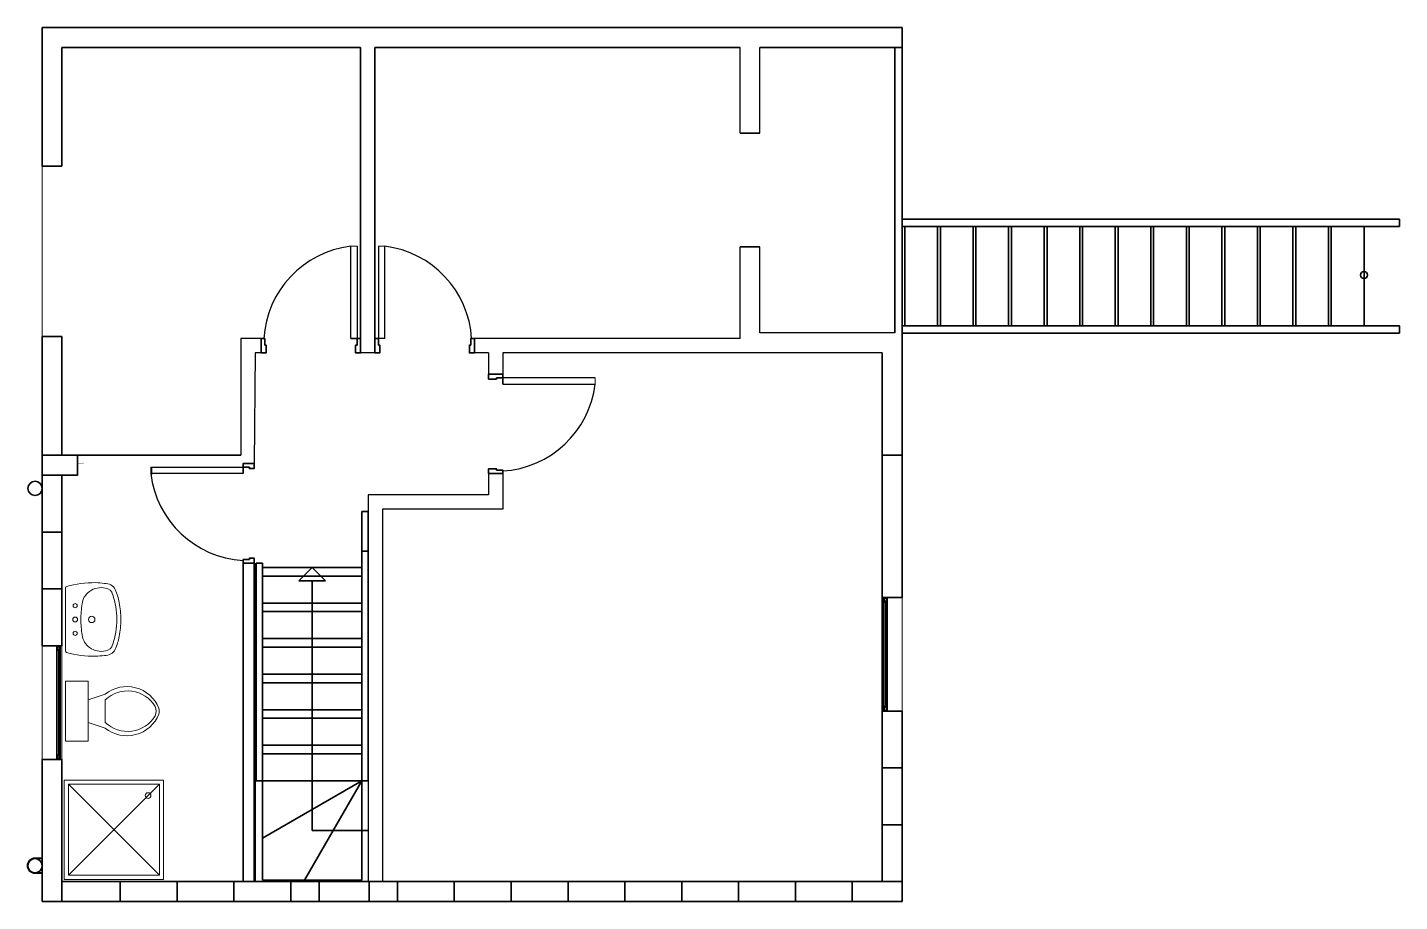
# Model space of a CAD drawing. Header units: inches. Extents: x -12916 to -2478, y -355 to 4961.
# Drawn here: x -3455 to -2490, y 3157 to 3772 of the extents above; entities that cross this region are included whole.
import ezdxf

# ---------------------------------------------------------------- set-up
doc = ezdxf.new("R2010")
doc.units = ezdxf.units.IN
doc.header["$MEASUREMENT"] = 0
for name, color, linetype, lineweight in [('A-DOOR-FULL', 4, 'Continuous', 25), ('A-ELEV-PATT', 8, 'Continuous', 18), ('A-FLOR-LEVL', 7, 'Continuous', 35), ('A-FLOR-PATT', 8, 'Continuous', 18), ('A-FURN', 8, 'Continuous', 18), ('A-GLAZ-FULL', 4, 'Continuous', 25), ('A-WALL-FULL', 7, 'Continuous', 35)]:
    doc.layers.add(name, color=color, linetype=linetype, lineweight=lineweight)

msp = doc.modelspace()

# ---------------------------------------------------------------- hatches: boundary and pattern name
at = {"layer": 'A-FLOR-PATT'}
for points in [[(-2850.346, 3369.129), (-2850.096, 3369.129), (-2850.096, 3370.796), (-2852.721, 3370.796), (-2852.721, 3369.129), (-2852.471, 3369.129), (-2852.471, 3370.546), (-2850.346, 3370.546)], [(-3434.096, 3334.973), (-3434.346, 3334.973), (-3434.346, 3336.64), (-3431.721, 3336.64), (-3431.721, 3334.973), (-3431.971, 3334.973), (-3431.971, 3336.39), (-3434.096, 3336.39)], [(-3434.346, 3336.634), (-3431.721, 3336.634), (-3431.721, 3334.968), (-3431.971, 3334.968), (-3431.971, 3336.384), (-3434.096, 3336.384), (-3434.096, 3334.968), (-3434.346, 3334.968)], [(-3434.346, 3336.634), (-3431.721, 3336.634), (-3431.721, 3334.968), (-3431.971, 3334.968), (-3431.971, 3336.384), (-3434.096, 3336.384), (-3434.096, 3334.968), (-3434.346, 3334.968)], [(-3434.346, 3336.634), (-3431.721, 3336.634), (-3431.721, 3334.968), (-3431.971, 3334.968), (-3431.971, 3336.384), (-3434.096, 3336.384), (-3434.096, 3334.968), (-3434.346, 3334.968)], [(-2850.346, 3292.306), (-2850.096, 3292.306), (-2850.096, 3290.64), (-2852.721, 3290.64), (-2852.721, 3292.306), (-2852.471, 3292.306), (-2852.471, 3290.89), (-2850.346, 3290.89)], [(-3434.096, 3258.25), (-3434.346, 3258.25), (-3434.346, 3256.584), (-3431.721, 3256.584), (-3431.721, 3258.25), (-3431.971, 3258.25), (-3431.971, 3256.834), (-3434.096, 3256.834)], [(-3434.346, 3256.584), (-3431.721, 3256.584), (-3431.721, 3258.25), (-3431.971, 3258.25), (-3431.971, 3256.834), (-3434.096, 3256.834), (-3434.096, 3258.25), (-3434.346, 3258.25)], [(-3434.346, 3256.584), (-3431.721, 3256.584), (-3431.721, 3258.25), (-3431.971, 3258.25), (-3431.971, 3256.834), (-3434.096, 3256.834), (-3434.096, 3258.25), (-3434.346, 3258.25)], [(-3434.346, 3256.584), (-3431.721, 3256.584), (-3431.721, 3258.25), (-3431.971, 3258.25), (-3431.971, 3256.834), (-3434.096, 3256.834), (-3434.096, 3258.25), (-3434.346, 3258.25)]]:
    msp.add_hatch(color=256, dxfattribs=at).paths.add_polyline_path(points)

# ---------------------------------------------------------------- linework, layer by layer
for p, q in [((-2953.713, 3697.171), (-2953.713, 3757.64)), ((-2939.713, 3697.171), (-2939.713, 3757.64)), ((-2953.713, 3552.703), (-2953.713, 3617.171)), ((-2939.713, 3556.703), (-2939.713, 3617.171)), ((-3304.921, 3552.703), (-3304.921, 3470.652)), ((-3288.121, 3552.703), (-3304.921, 3552.703)), ((-3220.621, 3552.703), (-3227.621, 3552.703)), ((-3203.621, 3552.703), (-3210.621, 3552.703)), ((-2953.713, 3552.703), (-3143.121, 3552.703)), ((-2844.721, 3556.703), (-2939.713, 3556.703)), ((-3294.921, 3542.703), (-3295.621, 3464.752)), ((-3290.621, 3542.703), (-3294.921, 3542.703)), ((-3210.621, 3542.703), (-3220.621, 3542.703)), ((-3130.621, 3542.703), (-3140.621, 3542.703)), ((-3130.621, 3542.703), (-3130.621, 3527.703)), ((-2853.721, 3542.703), (-3120.621, 3542.703)), ((-3120.621, 3542.703), (-3120.621, 3525.203)), ((-3120.621, 3527.703), (-3130.621, 3527.703)), ((-3120.621, 3457.703), (-3130.621, 3457.703)), ((-3130.621, 3457.703), (-3130.621, 3442.703)), ((-3120.621, 3460.203), (-3120.621, 3432.703)), ((-3130.621, 3442.703), (-3215.221, 3442.703)), ((-3215.221, 3442.703), (-3215.221, 3170.64)), ((-3205.221, 3432.703), (-3205.221, 3170.64)), ((-3120.621, 3432.703), (-3205.221, 3432.703))]:
    msp.add_line(p, q)
at = {"layer": 'A-DOOR-FULL'}
for p, q in [((-3227.621, 3552.703), (-3227.621, 3617.703)), ((-3223.121, 3617.703), (-3223.121, 3552.703)), ((-3208.121, 3617.703), (-3208.121, 3552.703)), ((-3203.621, 3552.703), (-3203.621, 3617.703)), ((-3223.121, 3552.703), (-3227.621, 3552.703)), ((-3227.621, 3552.703), (-3223.121, 3552.703)), ((-3120.621, 3525.203), (-3120.621, 3520.703)), ((-3120.621, 3520.703), (-3120.621, 3525.203)), ((-3055.621, 3525.203), (-3120.621, 3525.203)), ((-3120.621, 3520.703), (-3055.621, 3520.703)), ((-3368.321, 3462.252), (-3303.321, 3462.252)), ((-3303.321, 3457.752), (-3368.321, 3457.752)), ((-3303.321, 3462.252), (-3303.321, 3457.752)), ((-3303.321, 3457.752), (-3303.321, 3462.252))]:
    msp.add_line(p, q, dxfattribs=at)
for centre, start, end in [((-3219.217, 3548.586), 96.932779, 176.610161), ((-3212.026, 3548.586), 3.389839, 83.067221), ((-3124.738, 3529.107), 273.38984, 353.067221), ((-3299.204, 3466.156), 186.932779, 266.610161)]:
    msp.add_arc(centre, 69.626, start, end, dxfattribs=at)
at = {"layer": 'A-ELEV-PATT'}
for p, q in [((-3444.721, 3554.14), (-3444.721, 3674.14)), ((-2839.721, 3370.64), (-2839.721, 3290.64)), ((-3444.721, 3336.64), (-3444.721, 3256.64)), ((-3430.721, 3256.64), (-3430.721, 3336.64))]:
    msp.add_line(p, q, dxfattribs=at)
at = {"layer": 'A-FLOR-LEVL'}
for p, q in [((-2489.721, 3636.64), (-2839.721, 3636.64)), ((-2489.721, 3631.64), (-2839.721, 3631.64)), ((-2837.721, 3561.64), (-2837.721, 3631.64)), ((-2814.721, 3631.64), (-2814.721, 3561.64)), ((-2812.721, 3631.64), (-2812.721, 3561.64)), ((-2789.721, 3631.64), (-2789.721, 3561.64)), ((-2787.721, 3631.64), (-2787.721, 3561.64)), ((-2764.721, 3631.64), (-2764.721, 3561.64)), ((-2762.72, 3631.64), (-2762.72, 3561.64)), ((-2739.72, 3631.64), (-2739.72, 3561.64)), ((-2737.72, 3631.64), (-2737.72, 3561.64)), ((-2714.72, 3631.64), (-2714.72, 3561.64)), ((-2712.72, 3631.64), (-2712.72, 3561.64)), ((-2689.72, 3631.64), (-2689.72, 3561.64)), ((-2687.72, 3631.64), (-2687.72, 3561.64)), ((-2664.72, 3631.64), (-2664.72, 3561.64)), ((-2662.719, 3631.64), (-2662.719, 3561.64)), ((-2639.719, 3631.64), (-2639.719, 3561.64)), ((-2637.719, 3631.64), (-2637.719, 3561.64)), ((-2614.719, 3631.64), (-2614.719, 3561.64)), ((-2612.719, 3631.64), (-2612.719, 3561.64)), ((-2589.719, 3631.64), (-2589.719, 3561.64)), ((-2587.718, 3631.64), (-2587.718, 3561.64)), ((-2564.718, 3631.64), (-2564.718, 3561.64)), ((-2562.718, 3631.64), (-2562.718, 3561.64)), ((-2562.718, 3631.64), (-2562.718, 3561.64)), ((-2539.718, 3631.64), (-2539.718, 3561.64)), ((-2537.721, 3631.64), (-2537.721, 3561.64)), ((-2514.721, 3631.64), (-2514.721, 3561.64)), ((-2489.721, 3636.64), (-2489.721, 3631.64)), ((-2489.721, 3561.64), (-2839.721, 3561.64)), ((-2839.721, 3556.64), (-2839.721, 3471.64)), ((-2489.721, 3556.64), (-2839.721, 3556.64)), ((-2839.721, 3556.64), (-2839.721, 3471.64)), ((-2489.721, 3561.64), (-2489.721, 3556.64)), ((-2839.721, 3551.64), (-2839.721, 3470.64)), ((-2839.721, 3551.64), (-2839.721, 3471.64)), ((-3219.721, 3241.64), (-3219.721, 3430.979)), ((-3219.721, 3430.979), (-3215.221, 3430.979)), ((-3215.221, 3430.979), (-3215.221, 3241.64)), ((-3215.221, 3403.26), (-3219.721, 3403.26)), ((-3294.221, 3394.752), (-3294.221, 3241.64)), ((-3289.721, 3388.621), (-3289.721, 3391.64)), ((-3219.721, 3391.64), (-3289.721, 3391.64)), ((-3289.721, 3388.621), (-3289.721, 3241.64)), ((-3254.721, 3391.64), (-3264.008, 3382.353)), ((-3254.721, 3391.64), (-3245.435, 3382.353)), ((-3219.721, 3385.64), (-3289.721, 3385.64)), ((-3245.435, 3382.353), (-3264.008, 3382.353)), ((-3254.721, 3206.64), (-3254.721, 3382.353)), ((-2853.721, 3290.64), (-2853.721, 3370.64)), ((-3219.721, 3366.64), (-3289.721, 3366.64)), ((-3219.721, 3360.64), (-3289.721, 3360.64)), ((-3219.721, 3341.64), (-3289.721, 3341.64)), ((-3219.721, 3335.64), (-3289.721, 3335.64)), ((-3219.721, 3316.64), (-3289.721, 3316.64)), ((-3219.721, 3310.64), (-3289.721, 3310.64)), ((-3219.721, 3291.64), (-3289.721, 3291.64)), ((-3219.721, 3285.64), (-3289.721, 3285.64)), ((-3219.721, 3266.64), (-3289.721, 3266.64)), ((-3219.721, 3260.64), (-3289.721, 3260.64)), ((-3289.721, 3241.64), (-3294.221, 3241.64)), ((-3289.721, 3241.64), (-3294.221, 3241.64)), ((-3289.721, 3241.64), (-3289.721, 3201.225)), ((-3219.721, 3241.64), (-3289.721, 3201.225)), ((-3215.221, 3241.64), (-3289.721, 3241.64)), ((-3219.721, 3241.64), (-3260.136, 3171.64)), ((-3219.721, 3241.64), (-3219.721, 3171.64)), ((-3254.721, 3206.64), (-3215.221, 3206.64)), ((-3289.721, 3201.225), (-3289.721, 3171.64)), ((-3260.136, 3171.64), (-3289.721, 3171.64)), ((-3260.136, 3171.64), (-3289.721, 3171.64)), ((-3219.721, 3171.64), (-3260.136, 3171.64)), ((-3219.721, 3171.64), (-3260.136, 3171.64))]:
    msp.add_line(p, q, dxfattribs=at)
msp.add_lwpolyline([(-3294.721, 3394.752), (-3294.721, 3170.64)], dxfattribs=at)
msp.add_circle((-2514.721, 3597.444), 2.5, dxfattribs=at)
at = {"layer": 'A-FURN'}
for p, q in [((-3228.321, 3617.703), (-3223.821, 3617.703)), ((-3227.621, 3617.703), (-3223.121, 3617.703)), ((-3208.121, 3617.703), (-3203.121, 3617.703)), ((-3055.621, 3520.703), (-3055.621, 3525.203)), ((-3055.621, 3520.003), (-3055.621, 3524.503)), ((-3368.321, 3457.752), (-3368.321, 3462.252)), ((-3367.421, 3457.052), (-3367.421, 3461.552)), ((-3428.242, 3332.832), (-3428.242, 3377.377)), ((-3412.242, 3298.594), (-3400.242, 3302.594)), ((-3400.242, 3298.594), (-3400.242, 3282.594)), ((-3412.242, 3282.594), (-3400.242, 3278.594)), ((-3426.221, 3239.14), (-3362.221, 3175.14)), ((-3362.221, 3239.14), (-3426.221, 3175.14))]:
    msp.add_line(p, q, dxfattribs=at)
for points in [[(-3412.242, 3311.594), (-3428.242, 3311.594), (-3428.242, 3269.594), (-3412.242, 3269.594)], [(-3429.221, 3242.14), (-3429.221, 3172.14), (-3359.221, 3172.14), (-3359.221, 3242.14)], [(-3426.221, 3239.14), (-3426.221, 3175.14), (-3362.221, 3175.14), (-3362.221, 3239.14)]]:
    msp.add_lwpolyline(points, close=True, dxfattribs=at)
for centre, radius in [((-3421.439, 3364.822), 1.458), ((-3421.439, 3355.104), 1.701), ((-3409.778, 3355.104), 2.235), ((-3421.439, 3345.387), 1.458), ((-3370.14, 3231.222), 2)]:
    msp.add_circle(centre, radius, dxfattribs=at)
for centre, radius, start, end in [((-3407.757, 3307.007), 74.013, 89.574838, 105.489735), ((-3411.897, 3293.348), 87.795, 82.73306, 86.938792), ((-3400.419, 3372.326), 8.12, 27.522663, 92.630258), ((-3427.316, 3377.428), 0.927, 102.963057, 183.151966), ((-3395.663, 3361.962), 21.358, 155.000669, 169.110678), ((-3403.33, 3363.934), 13.513, 126.198068, 148.533478), ((-3403.09, 3363.651), 13.883, 77.681277, 126.309669), ((-3400.879, 3371.288), 5.974, 13.302787, 82.776648), ((-3444.995, 3355.429), 52.821, 359.648243, 19.042491), ((-3434.305, 3358.828), 44.562, 10.639929, 22.774574), ((-3335.787, 3354.695), 81.636, 172.042361, 179.712377), ((-3442.972, 3356.027), 53.609, 359.014431, 11.872643), ((-3335.787, 3355.514), 81.636, 180.287623, 187.957639), ((-3444.995, 3354.78), 52.821, 340.957509, 0.351757), ((-3442.972, 3354.182), 53.609, 348.127357, 0.985569), ((-3401.043, 3346.963), 15.835, 190.004253, 209.269919), ((-3434.305, 3351.381), 44.562, 337.225426, 349.360071), ((-3427.316, 3332.781), 0.927, 176.848034, 257.036943), ((-3407.757, 3403.202), 74.013, 254.510265, 270.425162), ((-3403.33, 3346.275), 13.513, 211.466522, 233.801932), ((-3403.09, 3346.558), 13.883, 233.690331, 282.318723), ((-3400.419, 3337.883), 8.12, 267.369742, 332.477337), ((-3400.879, 3338.921), 5.974, 277.223352, 346.697213), ((-3411.897, 3416.861), 87.795, 273.061208, 277.26694), ((-3385.081, 3283.555), 24.338, 22.028433, 128.530706), ((-3384.607, 3282.194), 22.658, 31.053007, 133.632092), ((-3372.489, 3290.594), 8, 335.731825, 24.268174), ((-3370.242, 3290.594), 8, 344.860528, 15.139471), ((-3385.081, 3297.633), 24.338, 231.46911, 337.971435), ((-3384.607, 3298.994), 22.658, 226.367725, 328.946824)]:
    msp.add_arc(centre, radius, start, end, dxfattribs=at)
at = {"layer": 'A-GLAZ-FULL'}
for p, q in [((-2852.721, 3370.796), (-2852.721, 3290.64)), ((-2852.721, 3369.129), (-2852.471, 3369.129)), ((-2852.471, 3369.129), (-2852.471, 3370.546)), ((-2852.471, 3370.546), (-2850.346, 3370.546)), ((-2852.075, 3370.129), (-2850.742, 3370.129)), ((-2852.075, 3370.129), (-2852.075, 3367.213)), ((-2850.742, 3370.129), (-2850.742, 3367.213)), ((-2850.346, 3369.129), (-2850.096, 3369.129)), ((-2850.096, 3370.796), (-2850.096, 3290.64)), ((-2850.096, 3369.129), (-2850.096, 3370.796)), ((-2852.075, 3367.213), (-2851.659, 3367.213)), ((-2851.659, 3368.213), (-2851.659, 3293.228)), ((-2851.659, 3368.213), (-2851.159, 3368.213)), ((-2851.159, 3368.213), (-2851.159, 3293.228)), ((-2851.159, 3367.213), (-2850.742, 3367.213)), ((-3434.346, 3256.584), (-3434.346, 3336.64)), ((-3434.346, 3336.64), (-3431.721, 3336.64)), ((-3434.096, 3335.775), (-3434.346, 3335.775)), ((-3434.096, 3336.39), (-3431.971, 3336.39)), ((-3432.367, 3335.968), (-3433.7, 3335.968)), ((-3433.7, 3335.968), (-3433.7, 3333.051)), ((-3433.284, 3333.051), (-3433.7, 3333.051)), ((-3433.284, 3334.051), (-3432.784, 3334.051)), ((-3433.284, 3259.167), (-3433.284, 3334.051)), ((-3432.784, 3259.167), (-3432.784, 3334.051)), ((-3432.367, 3333.051), (-3432.784, 3333.051)), ((-3432.367, 3335.968), (-3432.367, 3333.051)), ((-3431.971, 3335.775), (-3431.971, 3336.39)), ((-3431.721, 3335.775), (-3431.971, 3335.775)), ((-3431.721, 3256.584), (-3431.721, 3335.775)), ((-2852.075, 3291.312), (-2852.075, 3294.228)), ((-2852.075, 3294.228), (-2851.659, 3294.228)), ((-2851.159, 3293.228), (-2851.659, 3293.228)), ((-2851.159, 3294.228), (-2850.742, 3294.228)), ((-2850.742, 3291.312), (-2850.742, 3294.228)), ((-2852.721, 3291.504), (-2852.471, 3291.504)), ((-2850.096, 3290.64), (-2852.721, 3290.64)), ((-2852.471, 3291.504), (-2852.471, 3290.89)), ((-2850.346, 3290.89), (-2852.471, 3290.89)), ((-2852.075, 3291.312), (-2850.742, 3291.312)), ((-2850.346, 3291.504), (-2850.096, 3291.504)), ((-3434.346, 3258.25), (-3434.346, 3256.584)), ((-3434.096, 3258.25), (-3434.346, 3258.25)), ((-3431.971, 3256.834), (-3434.096, 3256.834)), ((-3433.7, 3257.25), (-3433.7, 3260.167)), ((-3433.284, 3260.167), (-3433.7, 3260.167)), ((-3432.367, 3257.25), (-3433.7, 3257.25)), ((-3432.784, 3259.167), (-3433.284, 3259.167)), ((-3432.367, 3260.167), (-3432.784, 3260.167)), ((-3432.367, 3257.25), (-3432.367, 3260.167)), ((-3431.971, 3258.25), (-3431.971, 3256.834)), ((-3431.721, 3258.25), (-3431.971, 3258.25))]:
    msp.add_line(p, q, dxfattribs=at)
at = {"layer": 'A-WALL-FULL'}
for p, q in [((-2839.721, 3771.64), (-3444.721, 3771.64)), ((-3444.721, 3771.64), (-3444.721, 3674.14)), ((-2839.721, 3471.64), (-2839.721, 3771.64)), ((-3430.721, 3757.64), (-3430.721, 3674.14)), ((-3220.621, 3757.64), (-3430.721, 3757.64)), ((-3220.621, 3542.703), (-3220.621, 3757.64)), ((-2953.713, 3757.64), (-3210.621, 3757.64)), ((-3210.621, 3542.703), (-3210.621, 3757.64)), ((-2839.721, 3757.64), (-2939.713, 3757.64)), ((-2844.721, 3556.703), (-2844.721, 3757.64)), ((-2939.713, 3697.171), (-2953.713, 3697.171)), ((-3430.721, 3674.14), (-3444.721, 3674.14)), ((-2939.713, 3617.171), (-2953.713, 3617.171)), ((-3430.721, 3554.14), (-3444.721, 3554.14)), ((-3444.721, 3554.14), (-3444.721, 3470.64)), ((-3430.721, 3554.14), (-3430.721, 3470.64)), ((-3290.621, 3552.703), (-3290.621, 3542.703)), ((-3140.621, 3552.703), (-3140.621, 3542.703)), ((-2853.721, 3470.64), (-2853.721, 3542.703)), ((-3305.621, 3470.652), (-3419.721, 3470.652)), ((-3304.921, 3470.652), (-3419.721, 3470.652)), ((-3444.721, 3456.64), (-3444.721, 3416.64)), ((-3430.721, 3456.64), (-3444.721, 3456.64)), ((-3430.721, 3416.64), (-3430.721, 3456.64)), ((-3444.721, 3416.64), (-3430.721, 3416.64)), ((-3444.721, 3416.64), (-3444.721, 3376.64)), ((-3430.721, 3416.64), (-3444.721, 3416.64)), ((-3430.721, 3376.64), (-3430.721, 3416.64)), ((-3303.321, 3394.752), (-3303.321, 3170.64)), ((-3294.221, 3394.752), (-3289.721, 3394.752)), ((-3289.721, 3394.752), (-3289.721, 3391.64)), ((-3444.721, 3376.64), (-3430.721, 3376.64)), ((-3444.721, 3376.64), (-3444.721, 3336.64)), ((-3430.721, 3376.64), (-3444.721, 3376.64)), ((-3430.721, 3336.64), (-3430.721, 3376.64)), ((-3444.721, 3336.64), (-3430.721, 3336.64)), ((-2853.721, 3290.64), (-2853.721, 3250.64)), ((-2839.721, 3290.64), (-2853.721, 3290.64)), ((-2839.721, 3250.64), (-2839.721, 3290.64)), ((-2853.721, 3250.64), (-2839.721, 3250.64)), ((-2853.721, 3250.64), (-2853.721, 3210.64)), ((-2839.721, 3250.64), (-2853.721, 3250.64)), ((-2839.721, 3210.64), (-2839.721, 3250.64)), ((-2853.721, 3210.64), (-2853.721, 3170.64)), ((-2839.721, 3210.64), (-2853.721, 3210.64)), ((-2853.721, 3210.64), (-2839.721, 3210.64)), ((-2839.721, 3170.64), (-2839.721, 3210.64)), ((-3449.721, 3187.175), (-3444.721, 3187.175)), ((-3449.721, 3187.175), (-3444.721, 3187.175)), ((-3449.721, 3186.875), (-3444.721, 3186.875)), ((-3449.721, 3186.875), (-3444.721, 3186.875)), ((-3449.721, 3186.875), (-3444.721, 3186.875)), ((-3449.721, 3176.875), (-3444.721, 3176.875)), ((-3444.721, 3176.875), (-3449.721, 3176.875)), ((-3449.721, 3176.875), (-3444.721, 3176.875)), ((-3449.721, 3176.575), (-3444.721, 3176.575)), ((-3449.721, 3176.575), (-3444.721, 3176.575)), ((-3430.721, 3170.64), (-3389.721, 3170.64)), ((-3429.721, 3170.64), (-3389.721, 3170.64)), ((-3389.721, 3170.64), (-3389.721, 3156.64)), ((-3389.721, 3156.64), (-3389.721, 3170.64)), ((-3389.721, 3170.64), (-3349.721, 3170.64)), ((-3389.721, 3170.64), (-3389.721, 3156.64)), ((-3389.721, 3156.64), (-3389.721, 3170.64)), ((-3389.721, 3170.64), (-3349.721, 3170.64)), ((-3349.721, 3170.64), (-3349.721, 3156.64)), ((-3349.721, 3156.64), (-3349.721, 3170.64)), ((-3349.721, 3170.64), (-3309.721, 3170.64)), ((-3349.721, 3170.64), (-3349.721, 3156.64)), ((-3349.721, 3156.64), (-3349.721, 3170.64)), ((-3349.721, 3170.64), (-3309.721, 3170.64)), ((-3309.721, 3170.64), (-3309.721, 3156.64)), ((-3309.721, 3156.64), (-3309.721, 3170.64)), ((-3309.721, 3170.64), (-3269.721, 3170.64)), ((-3309.721, 3170.64), (-3309.721, 3156.64)), ((-3309.721, 3156.64), (-3309.721, 3170.64)), ((-3309.721, 3170.64), (-3269.721, 3170.64)), ((-3269.721, 3170.64), (-3269.721, 3156.64)), ((-3269.721, 3156.64), (-3269.721, 3170.64)), ((-3269.721, 3170.64), (-3249.721, 3170.64)), ((-3269.721, 3170.64), (-3269.721, 3156.64)), ((-3249.721, 3170.64), (-3249.721, 3156.64)), ((-3214.721, 3156.64), (-3214.721, 3170.64)), ((-3214.721, 3170.64), (-3194.721, 3170.64)), ((-3194.721, 3170.64), (-3194.721, 3156.64)), ((-3194.721, 3156.64), (-3194.721, 3170.64)), ((-3194.721, 3170.64), (-3154.721, 3170.64)), ((-3154.721, 3156.64), (-3154.721, 3170.64)), ((-3154.721, 3170.64), (-3114.721, 3170.64)), ((-3154.721, 3170.64), (-3154.721, 3156.64)), ((-3114.721, 3156.64), (-3114.721, 3170.64)), ((-3114.721, 3170.64), (-3074.721, 3170.64)), ((-3114.721, 3170.64), (-3114.721, 3156.64)), ((-3074.721, 3156.64), (-3074.721, 3170.64)), ((-3074.721, 3170.64), (-3034.721, 3170.64)), ((-3074.721, 3170.64), (-3074.721, 3156.64)), ((-3034.721, 3170.64), (-3034.721, 3156.64)), ((-3034.721, 3156.64), (-3034.721, 3170.64)), ((-3034.721, 3170.64), (-2994.721, 3170.64)), ((-2994.721, 3156.64), (-2994.721, 3170.64)), ((-2994.721, 3170.64), (-2954.721, 3170.64)), ((-2994.721, 3170.64), (-2994.721, 3156.64)), ((-2954.721, 3156.64), (-2954.721, 3170.64)), ((-2954.721, 3170.64), (-2914.721, 3170.64)), ((-2954.721, 3170.64), (-2954.721, 3156.64)), ((-2914.721, 3156.64), (-2914.721, 3170.64)), ((-2914.721, 3170.64), (-2874.721, 3170.64)), ((-2914.721, 3170.64), (-2914.721, 3156.64)), ((-2874.721, 3170.64), (-2874.721, 3156.64)), ((-2853.721, 3170.64), (-2839.721, 3170.64)), ((-3389.721, 3156.64), (-3430.721, 3156.64)), ((-3389.721, 3156.64), (-3429.721, 3156.64)), ((-3349.721, 3156.64), (-3389.721, 3156.64)), ((-3349.721, 3156.64), (-3389.721, 3156.64)), ((-3309.721, 3156.64), (-3349.721, 3156.64)), ((-3309.721, 3156.64), (-3349.721, 3156.64)), ((-3269.721, 3156.64), (-3309.721, 3156.64)), ((-3269.721, 3156.64), (-3309.721, 3156.64)), ((-3249.721, 3156.64), (-3269.721, 3156.64)), ((-3194.721, 3156.64), (-3214.721, 3156.64)), ((-3154.721, 3156.64), (-3194.721, 3156.64)), ((-3114.721, 3156.64), (-3154.721, 3156.64)), ((-3074.721, 3156.64), (-3114.721, 3156.64)), ((-3034.721, 3156.64), (-3074.721, 3156.64)), ((-2994.721, 3156.64), (-3034.721, 3156.64)), ((-2954.721, 3156.64), (-2994.721, 3156.64)), ((-2914.721, 3156.64), (-2954.721, 3156.64)), ((-2874.721, 3156.64), (-2914.721, 3156.64))]:
    msp.add_line(p, q, dxfattribs=at)
for points in [[(-3290.621, 3548.203), (-3290.621, 3548.203), (-3290.621, 3552.703), (-3288.121, 3552.703), (-3288.121, 3548.203)], [(-3220.621, 3548.203), (-3220.621, 3548.203), (-3220.621, 3552.703), (-3223.121, 3552.703), (-3223.121, 3548.203)], [(-3210.621, 3548.203), (-3210.621, 3548.203), (-3210.621, 3552.703), (-3208.121, 3552.703), (-3208.121, 3548.203)], [(-3140.621, 3548.203), (-3140.621, 3548.203), (-3140.621, 3552.703), (-3143.121, 3552.703), (-3143.121, 3548.203)], [(-3288.121, 3548.203), (-3287.121, 3548.203), (-3287.121, 3542.703), (-3290.621, 3542.703), (-3290.621, 3548.203)], [(-3223.121, 3548.203), (-3224.121, 3548.203), (-3224.121, 3542.703), (-3220.621, 3542.703), (-3220.621, 3548.203)], [(-3208.121, 3548.203), (-3207.121, 3548.203), (-3207.121, 3542.703), (-3210.621, 3542.703), (-3210.621, 3548.203)], [(-3143.121, 3548.203), (-3144.121, 3548.203), (-3144.121, 3542.703), (-3140.621, 3542.703), (-3140.621, 3548.203)], [(-3125.121, 3525.203), (-3125.121, 3524.203), (-3130.621, 3524.203), (-3130.621, 3527.703), (-3125.121, 3527.703)], [(-3125.121, 3527.703), (-3125.121, 3527.703), (-3120.621, 3527.703), (-3120.621, 3525.203), (-3125.121, 3525.203)], [(-3298.821, 3464.752), (-3298.821, 3464.752), (-3303.321, 3464.752), (-3303.321, 3462.252), (-3298.821, 3462.252)], [(-3298.821, 3462.252), (-3298.821, 3461.252), (-3295.621, 3461.252), (-3295.621, 3464.752), (-3298.821, 3464.752)], [(-3125.121, 3460.203), (-3125.121, 3461.203), (-3130.621, 3461.203), (-3130.621, 3457.703), (-3125.121, 3457.703)], [(-3125.121, 3457.703), (-3125.121, 3457.703), (-3120.621, 3457.703), (-3120.621, 3460.203), (-3125.121, 3460.203)], [(-3298.821, 3397.252), (-3298.821, 3398.252), (-3295.621, 3398.252), (-3295.621, 3394.752), (-3298.821, 3394.752)], [(-3298.821, 3394.752), (-3298.821, 3394.752), (-3303.321, 3394.752), (-3303.321, 3397.252), (-3298.821, 3397.252)], [(-3295.621, 3394.752), (-3295.621, 3170.64)], [(-2839.721, 3170.64), (-2839.721, 3156.64)], [(-2839.721, 3170.64), (-2839.721, 3156.64)], [(-2839.721, 3170.64), (-2839.721, 3156.64)], [(-2839.721, 3170.64), (-2839.721, 3156.64)], [(-2839.721, 3170.64), (-2839.721, 3156.64)], [(-2839.721, 3170.64), (-2839.721, 3156.64)], [(-2839.721, 3170.64), (-2839.721, 3156.64)], [(-2839.721, 3170.64), (-2839.721, 3156.64)], [(-2839.721, 3170.64), (-2839.721, 3156.64)], [(-2839.721, 3170.64), (-2839.721, 3156.64)], [(-2839.721, 3170.64), (-2839.721, 3156.64)], [(-2839.721, 3170.64), (-2839.721, 3156.64)], [(-2839.721, 3170.64), (-2839.721, 3156.64)], [(-2839.721, 3170.64), (-2839.721, 3156.64)], [(-2839.721, 3170.64), (-2839.721, 3156.64)], [(-2839.721, 3170.64), (-2839.721, 3156.64)]]:
    msp.add_lwpolyline(points, dxfattribs=at)
for points in [[(-3444.721, 3456.64), (-3444.721, 3470.64), (-3419.721, 3470.64), (-3419.721, 3456.64)], [(-2853.721, 3370.64), (-2853.721, 3470.64), (-2839.721, 3470.64), (-2839.721, 3370.64)], [(-3444.721, 3156.64), (-3444.721, 3256.64), (-3430.721, 3256.64), (-3430.721, 3156.64)], [(-3249.721, 3156.64), (-3249.721, 3170.64), (-3214.721, 3170.64), (-3214.721, 3156.64)], [(-2874.721, 3156.64), (-2874.721, 3170.64), (-2839.721, 3170.64), (-2839.721, 3156.64)]]:
    msp.add_lwpolyline(points, close=True, dxfattribs=at)
at = {"layer": 'A-WALL-FULL', "const_width": 0.1}
msp.add_lwpolyline([(-3415.867, 3470.003), (-3415.867, 3470.603), (-3419.667, 3470.603), (-3419.667, 3470.003), (-3419.469, 3469.809), (-3419.469, 3466.703), (-3419.469, 3465.598), (-3419.667, 3465.403), (-3419.667, 3464.803), (-3415.867, 3464.803), (-3415.867, 3465.403)], dxfattribs=at)
at = {"layer": 'A-WALL-FULL'}
for centre in [(-3449.675, 3447.321), (-3449.721, 3181.875), (-3449.721, 3181.875)]:
    msp.add_circle(centre, 5, dxfattribs=at)
for radius in [5.3, 5.3, 5]:
    msp.add_arc((-3449.721, 3181.875), radius, 90, 270, dxfattribs=at)

doc.saveas('drawing.dxf')
